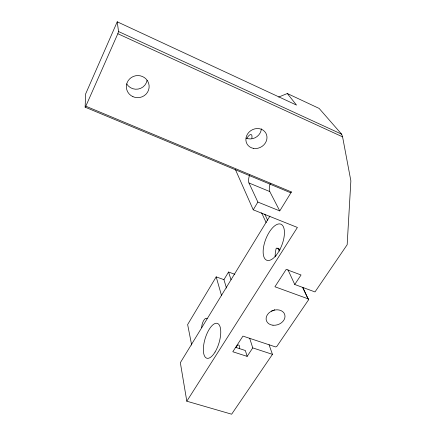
<?xml version="1.0" encoding="UTF-8"?>
<svg xmlns="http://www.w3.org/2000/svg" width="436" height="436" viewBox="0 0 436 436"><rect width="100%" height="100%" fill="white"/><g stroke="black" fill="none" stroke-linecap="round" stroke-linejoin="round"><path stroke-width="0.65" d="M85.134 107.163L85.81 106.199L291.433 191.971L290.196 192.576L85.134 107.163L85.614 93.985L117.23 21.8L296.524 105.092L287.308 93.517L278.669 97.075M85.81 106.199L117.829 33.714L118.538 31.534L117.23 21.8M269.05 344.745L272.451 354.354L231.652 414.2L186.815 401.207L297.396 227.456L253.24 209.814L257.867 202.064L248.972 182.978A10.366 3.913 -66.7 0 1 249.626 174.923M226.48 288.071L223.935 279.65L216.18 276.876L187.638 324.564L191.677 345.061M223.935 279.65L228.557 272.026L234.824 274.299M269.928 216.098L180.34 362.687L186.815 401.207M257.867 202.064L279.759 210.92L291.433 191.971M302.748 287.324L308.552 299.815L276.729 346.56L275.601 346.936L242.95 336.096L232.802 351.754L247.141 356.375L252.749 347.901L249.648 338.173M287.308 93.517L319.136 108.422L341.65 134.19L342.582 136.85L350.866 180.858L347.165 244.732L314.994 291.935L294.752 284.479L301.036 274.985L286.174 269.41L274.925 286.768L308.279 298.894M235.696 347.372L245.364 350.511L247.141 356.375M252.749 347.901L272.451 354.354M280.016 249.338L276.261 248.106A19.249 8.884 -68.7 0 0 275.16 256.848M248.972 182.978L269.786 191.562L279.759 210.92M117.829 33.714L342.582 136.85M118.538 31.534L341.65 134.19M302.731 287.624L308.552 299.815M264.75 214.141L267.617 220.251M261.6 212.795L266.173 222.687M277.89 248.019L279.318 251.109M287.891 269.644L294.752 284.479M235.342 169.408L253.24 209.814M228.557 272.026L231.036 279.808M216.18 276.876L221.57 295.701M261.36 128.827A10.524 9.439 -32 0 1 246.177 138.125M147.101 80.311A11.009 10.737 -5.2 0 1 138.163 89.069A11.009 10.737 -5.2 0 1 126.713 83.897M269.786 191.562A10.257 4.202 -66.5 0 1 270.255 183.523M246.776 138.517A7.27 2.54 -66 0 1 250.76 134.517A7.27 2.54 -66 0 1 251.845 138.277M236.214 347.149A4.142 1.809 -73.8 0 1 238.754 345.034A4.142 1.809 -73.8 0 1 239.38 348.74M274.751 309.751A9.369 7.363 -19 0 1 271.377 311.091M201.715 327.632A6.224 2.387 -72.6 0 1 203.759 320.395A6.224 2.387 -72.6 0 1 207.122 318.781M253.687 148.414A10.878 9.679 -31.1 0 0 266.641 134.964A10.878 9.679 -31.1 0 0 248.961 132.217A10.878 9.679 -31.1 0 0 253.687 148.414M132.92 96.667A11.401 11.053 -6.5 0 0 149.112 85.598A11.401 11.053 -6.5 0 0 131.225 77.597A11.401 11.053 -6.5 0 0 132.92 96.667M272.98 325.223A9.657 7.483 -18.8 0 0 284.719 314.498A9.657 7.483 -18.8 0 0 268.968 312.895A9.657 7.483 -18.8 0 0 272.98 325.223M215.057 352.032A18.198 7.27 -73.3 0 0 217.657 323.507A18.198 7.27 -73.3 0 0 203.481 346.871A18.198 7.27 -73.3 0 0 215.057 352.032M276.015 255.469A19.369 8.578 -68.7 0 0 281.705 224.633A19.369 8.578 -68.7 0 0 263.666 246.509A19.369 8.578 -68.7 0 0 276.015 255.469"/></g></svg>
